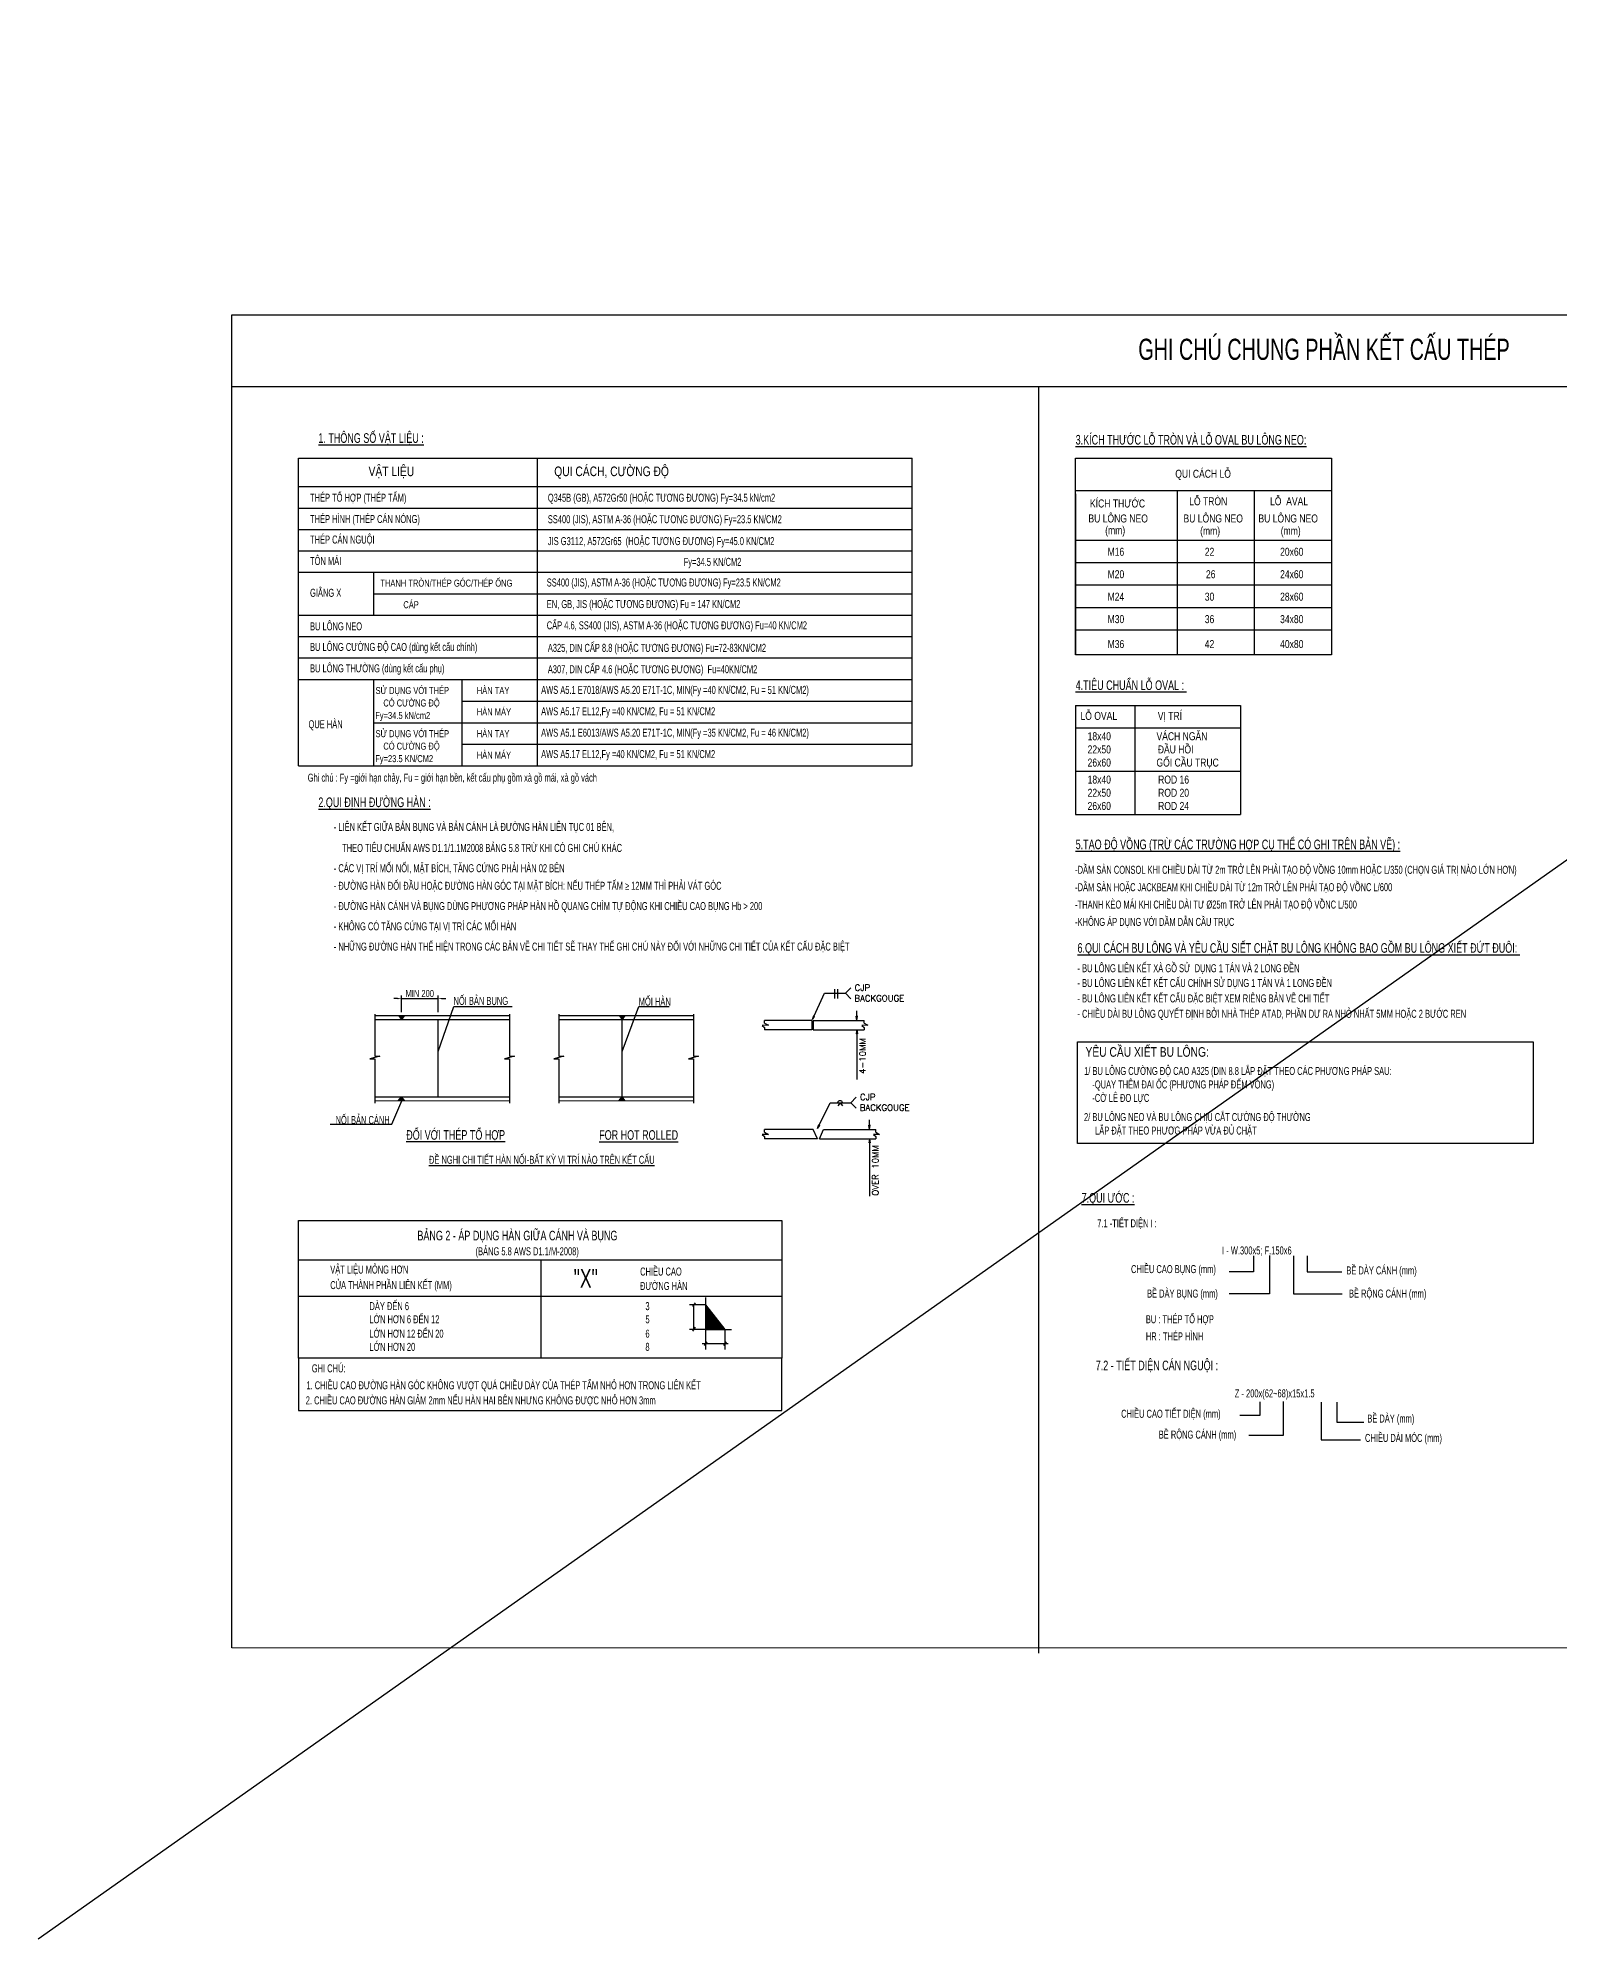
# Model space of a CAD drawing. Header units: millimetres. Extents: x -241424 to 696054, y -125618 to 93710.
# Drawn here: x 295126 to 342664, y -70002 to -10602 of the extents above; entities that cross this region are included whole.
import ezdxf
from ezdxf.enums import TextEntityAlignment as Align

# ---------------------------------------------------------------- set-up
doc = ezdxf.new("R2010")
doc.units = ezdxf.units.MM
doc.header["$LTSCALE"] = 7
doc.header["$PDMODE"] = 3
doc.layers.get('0').update_dxf_attribs({"linetype": 'CONTINUOUS'})
doc.layers.get('Defpoints').update_dxf_attribs({"color": 6, "linetype": 'CONTINUOUS'})
doc.layers.add('31 Drawing', color=7, linetype='CONTINUOUS', lineweight=0)
for name, color, linetype in [('CDC_02_DIM', 1, 'CONTINUOUS'), ('CDC_03_BORDER', 3, 'CONTINUOUS'), ('CDC_06_TEXT', 2, 'CONTINUOUS'), ('CDC_11_NOTE', 8, 'CONTINUOUS'), ('HATCH', 8, 'CONTINUOUS'), ('LINE', 7, 'CONTINUOUS'), ('S-25Text-VN', 2, 'CONTINUOUS')]:
    doc.layers.add(name, color=color, linetype=linetype)
doc.layers.add('KCS_Plotter', color=11, linetype='CONTINUOUS', plot=False)
doc.styles.add('ATAD-100', font='vn_vni.shx', dxfattribs={"width": 0.8, "height": 220})
doc.styles.get("Standard").update_dxf_attribs({"font": 'AUGJPSLM', "bigfont": 'AUGJPEXT'})
doc.styles.add('TEXT', font='TXT      ')
doc.styles.add('vn_vni.shx', font='vn_vni.shx', dxfattribs={"width": 0.7})
doc.styles.add('VNI', font='vn_vni.shx', dxfattribs={"width": 0.8})
doc.styles.add('VNISHX', font='vn_vni.shx', dxfattribs={"width": 0.7})
doc.linetypes.add('D-HAN-P', pattern='A,0.0001,[130,ltypeshp.shx,S=0.1,R=0,X=0,Y=-0.1],0.15', length=0.1501)
doc.dimstyles.new('K-1', dxfattribs={"dimtxt": 2.2, "dimasz": 1.2, "dimexe": 1, "dimexo": 1, "dimgap": 0.5, "dimtad": 1, "dimdec": 0, "dimzin": 0, "dimdsep": 46, "dimtxsty": 'VNI', "dimcen": 0.09, "dimdle": 1, "dimclrd": 251, "dimclre": 251, "dimclrt": 255, "dimadec": 0, "dimazin": 0, "dimtfac": 1, "dimtdec": 0, "dimtix": 1, "dimtmove": 2, "dimatfit": 3, "dimldrblk": 'OPEN30', "dimfxl": 7, "dimfxlon": 1, "dimtolj": 1, "dimtzin": 0, "dimarcsym": 0})
doc.dimstyles.get("Standard").update_dxf_attribs({"dimtxt": 0.18, "dimasz": 0.18, "dimexe": 0.18, "dimexo": 0.0625, "dimgap": 0.09, "dimtad": 0, "dimtih": 1, "dimtoh": 1, "dimdec": 4, "dimzin": 0, "dimdsep": 46, "dimtxsty": 'Standard', "dimcen": 0.09, "dimadec": 0, "dimazin": 0, "dimtfac": 1, "dimtdec": 4, "dimtofl": 0, "dimtmove": 0, "dimatfit": 3, "dimfxl": 1, "dimtolj": 1, "dimtzin": 0, "dimarcsym": 0})

# ---------------------------------------------------------------- blocks, each defined once
blk = doc.blocks.new('*D2')
at = {"layer": 'CDC_02_DIM', "color": 251, "lineweight": -2, "transparency": 16777216}
for p, q in [((306358, -40619), (306238, -40619)), ((306478, -41046), (306478, -40519)), ((306478, -40619), (307620, -40619)), ((307620, -41046), (307620, -40519)), ((307740, -40619), (307860, -40619))]:
    blk.add_line(p, q, dxfattribs=at)
at = {"layer": 'CDC_02_DIM', "color": 251, "transparency": 16777216}
for points in [[(306358, -40599), (306358, -40639), (306478, -40619)], [(307740, -40599), (307740, -40639), (307620, -40619)]]:
    blk.add_solid(points, dxfattribs=at)
at = {"layer": 'Defpoints', "color": 0, "transparency": 16777216}
for p in [(307620, -40619), (306478, -41146), (307620, -41146)]:
    blk.add_point(p, dxfattribs=at)
at = {"layer": 'CDC_02_DIM', "color": 255, "transparency": 16777216, "insert": (307049, -40459), "char_height": 220, "attachment_point": 5, "style": 'VNI'}
blk.add_mtext('\\A1;MIN 200', dxfattribs=at)
blk = doc.blocks.new('_Open30')
at = {"lineweight": -2}
for p, q in [((-1, 0.27), (0, 0)), ((0, 0), (-1, -0.27)), ((0, 0), (-1, 0))]:
    blk.add_line(p, q, dxfattribs=at)

msp = doc.modelspace()

# ---------------------------------------------------------------- hatches: boundary and pattern name
h = msp.add_hatch()
h.set_pattern_fill('ANSI31', color=256, scale=117.12963, style=0)
h.set_pattern_definition([(45, (160474.104, -111848.424), (-10.3528944, 10.3528944), [])])
h.paths.add_polyline_path([(315971.6, -50189.1), (315971.6, -50953.7), (316574.2, -50953.7)])
at = {"layer": 'S-25Text-VN', "linetype": 'ByBlock', "ltscale": 15}
for points in [[(306480.9, -41268.9), (306390.1, -41147.6), (306571.7, -41147.7)], [(313368.3, -41269.8), (313277.5, -41148.5), (313459.1, -41148.6)], [(306480.9, -43684.4), (306390.1, -43805.7), (306571.7, -43805.6)], [(313368.3, -43685.9), (313277.5, -43807.1), (313459.1, -43807.1)]]:
    msp.add_hatch(color=256, dxfattribs=at).paths.add_polyline_path(points)

# ---------------------------------------------------------------- linework, layer by layer
at = {"linetype": 'ByBlock', "ltscale": 15}
for p, q in [((301181.7, -60904.4), (301181.7, -19249.5)), ((301181.7, -19249.5), (365840.8, -19249.5)), ((301181.7, -21487.6), (365840.8, -21487.6)), ((326374.1, -21487.6), (326374.1, -61072.5))]:
    msp.add_line(p, q, dxfattribs=at)
for p, q in [((320007.6, -40323.1), (320007.6, -40610.5)), ((320094.3, -40323.1), (320094.3, -40610.5)), ((320344.8, -40453.4), (320514.1, -40282.9)), ((320344.8, -40453.4), (320514.1, -40623.9)), ((305653, -41269.5), (309853.5, -41269.5)), ((311400.6, -41269.5), (315601.2, -41269.5)), ((317937.3, -41453), (317745.5, -41454.7)), ((317745.5, -41454.7), (317820.4, -41517.3)), ((317820.6, -41384), (317820.6, -41297.5)), ((317820.6, -41384), (317937.3, -41453)), ((317820.6, -41517.4), (317820.6, -41590.4)), ((320722.6, -41168.5), (320679.6, -41168.5)), ((321047.9, -41453), (320856.1, -41454.7)), ((320856.1, -41454.7), (320931.1, -41517.3)), ((320931.2, -41384), (320931.2, -41297.5)), ((320931.2, -41384), (321047.9, -41453)), ((320931.2, -41517.4), (320931.2, -41590.4)), ((320722.6, -41719.4), (320679.6, -41719.4)), ((305646.8, -43684.7), (309853.5, -43684.3)), ((311394.4, -43684.7), (315601.2, -43684.3)), ((320183.7, -43871), (320109.4, -43970.3)), ((320183.7, -43871), (320258.4, -43971.2)), ((320512.4, -43871), (320681.7, -43700.5)), ((320512.4, -43871), (320681.7, -44041.5)), ((317937.3, -44859.7), (317745.5, -44861.4)), ((317745.5, -44861.4), (317820.4, -44923.9)), ((317820.6, -44790.6), (317820.6, -44704.1)), ((317820.6, -44790.6), (317937.3, -44859.7)), ((317820.6, -44924), (317820.6, -44997.1)), ((321116.7, -44575.2), (321073.7, -44575.2)), ((321410, -44859.7), (321218.3, -44861.4)), ((321218.3, -44861.4), (321293.2, -44923.9)), ((321293.3, -44790.6), (321293.3, -44704.1)), ((321293.3, -44790.6), (321410, -44859.7)), ((321293.3, -44924), (321293.3, -44997.1)), ((315971.6, -49956.1), (315971.6, -50953.7)), ((315971.6, -50189.1), (316574.2, -50953.7)), ((315971.6, -50953.7), (316781.3, -50953.7))]:
    msp.add_line(p, q)
at = {"color": 7, "linetype": 'Continuous'}
for p, q in [((319314.7, -41271.7), (319694.8, -40453.4)), ((319694.8, -40453.4), (320344.8, -40453.4)), ((319314.7, -41271.7), (319353.5, -41145.3)), ((319314.7, -41271.7), (319383.8, -41175.7)), ((319383.8, -41175.7), (319353.5, -41145.3)), ((320701.1, -41299.4), (320679.6, -41168.5)), ((320701.1, -41299.4), (320701.1, -40999.4)), ((320701.1, -41299.4), (320722.6, -41168.5)), ((320701.1, -41588.5), (320679.6, -41719.4)), ((320701.1, -41588.5), (320701.1, -43150.7)), ((320701.1, -41588.5), (320722.6, -41719.4)), ((319473.2, -44678.4), (319864.9, -43871)), ((319864.9, -43871), (320512.4, -43871)), ((321095.2, -44706.1), (321095.2, -44406)), ((319473.2, -44678.4), (319512, -44552)), ((319473.2, -44678.4), (319542.4, -44582.3)), ((319542.4, -44582.3), (319512, -44552)), ((321095.2, -44706.1), (321073.7, -44575.2)), ((321095.2, -44995.1), (321073.7, -45126)), ((321095.2, -44706.1), (321116.7, -44575.2)), ((321095.2, -44995.1), (321095.2, -46794)), ((321095.2, -44995.1), (321116.7, -45126))]:
    msp.add_line(p, q, dxfattribs=at)
at = {"linetype": 'ByBlock', "ltscale": 15}
for points in [[(305646.8, -41109.3), (305646.8, -42421.8), (305799.9, -42421.8), (305493.6, -42498.4), (305646.8, -42498.4), (305646.8, -43880.7)], [(309853.5, -41109.3), (309853.5, -42421.8), (310006.6, -42421.8), (309700.4, -42498.4), (309853.5, -42498.4), (309853.5, -43880.7)], [(311394.4, -41109.3), (311394.4, -42421.8), (311547.5, -42421.8), (311241.3, -42498.4), (311394.4, -42498.4), (311394.4, -43880.7)], [(315601.2, -41109.3), (315601.2, -42421.8), (315754.3, -42421.8), (315448.1, -42498.4), (315601.2, -42498.4), (315601.2, -43880.7)]]:
    msp.add_lwpolyline(points, dxfattribs=at)
msp.add_arc((320179.9, -43892.4), 80.9, 15.347705, 164.652295)
at = {"layer": '31 Drawing', "flags": 128}
msp.add_lwpolyline([(301181.7, -60904.4), (365840.8, -60904.4)], dxfattribs=at)
at = {"layer": 'CDC_03_BORDER', "color": 3}
for p, q in [((315971.6, -50189.1), (315473.8, -50189.1)), ((315655.6, -50120.9), (315566.4, -50240.4)), ((315608.4, -50948.9), (315608.4, -50184.3)), ((315971.6, -50953.7), (315473.8, -50953.7)), ((315655.6, -50885.5), (315566.4, -51005.1)), ((315971.6, -50953.7), (315971.6, -51580.2)), ((316574.2, -50953.7), (316574.2, -51580.2)), ((316682.7, -51402.1), (315875.4, -51402.7)), ((316018.9, -51339.3), (315929.7, -51458.9)), ((316621.7, -51338.8), (316532.5, -51458.4))]:
    msp.add_line(p, q, dxfattribs=at)
at = {"layer": 'CDC_11_NOTE', "ltscale": 0.13}
for p, q in [((303257.5, -23730.1), (322434.7, -23730.1)), ((303257.5, -23730.1), (322434.7, -23730.1)), ((303257.5, -33349), (303257.5, -23730.1)), ((310723.8, -33349), (310723.8, -23730.1)), ((322434.7, -33349), (322434.7, -23730.1)), ((335526.1, -23730.1), (335526.1, -29874.5)), ((303257.5, -24620.5), (322434.7, -24620.5)), ((327536.5, -24745.8), (335526.1, -24745.8)), ((327536.5, -24845.8), (327536.5, -29874.5)), ((330704.6, -24745.8), (330704.6, -29874.5)), ((333115.4, -24745.8), (333115.4, -29874.5)), ((303257.5, -25289.3), (322434.7, -25289.3)), ((303257.5, -25958.1), (322434.7, -25958.1)), ((303257.5, -26627), (322434.7, -26627)), ((327536.5, -26289), (335526.1, -26289)), ((303257.5, -27295.8), (322434.7, -27295.8)), ((305602.9, -27295.8), (305602.9, -28644.7)), ((327536.5, -26990.8), (335526.1, -26990.8)), ((327536.5, -27692.6), (335526.1, -27692.6)), ((305602.9, -27970.2), (322434.7, -27970.2)), ((327536.5, -28394.3), (335526.1, -28394.3)), ((303257.5, -28633.4), (322434.7, -28633.4)), ((327536.5, -29096.1), (335526.1, -29096.1)), ((303257.5, -29302.2), (322434.7, -29302.2)), ((303257.5, -29971), (322434.7, -29971)), ((303257.5, -30651.1), (322434.7, -30651.1)), ((303257.5, -30651.1), (322434.7, -30651.1)), ((305602.9, -30651.1), (305602.9, -33349)), ((308370.7, -33349), (308370.7, -30651.1)), ((308370.7, -31320), (322434.7, -31320)), ((327536.5, -31458.3), (332688.4, -31458.3)), ((327536.5, -31458.3), (327536.5, -34869.1)), ((329382.5, -31458.3), (329382.5, -34869.1)), ((332688.4, -31458.3), (332688.4, -34869.1)), ((305602.9, -32000.1), (322434.7, -32000.1)), ((308370.7, -32668.9), (322434.7, -32668.9)), ((327536.5, -32160.1), (332688.4, -32160.1)), ((303257.5, -33349), (322434.7, -33349)), ((327536.5, -33514.6), (332688.4, -33514.6)), ((327536.5, -34869.1), (332688.4, -34869.1)), ((303257.7, -48783.3), (318362, -48783.3)), ((310831.7, -48783.3), (310831.7, -51852.4)), ((303257.7, -49911.4), (318362, -49911.4)), ((303257.7, -51852.4), (303257.7, -53483.9)), ((318362, -53483.9), (318362, -51852.4)), ((303257.7, -53483.9), (318362, -53483.9))]:
    msp.add_line(p, q, dxfattribs=at)
for points in [[(335526.1, -29874.5), (327536.5, -29874.5), (327536.5, -23730.1), (335526.1, -23730.1)], [(304251.6, -44538.9), (306174.9, -44538.9), (306491.5, -43807.7)]]:
    msp.add_lwpolyline(points, dxfattribs=at)
for points in [[(327593.4, -41966.7), (341822.7, -41966.7), (341822.7, -45145.8), (327593.4, -45145.8)], [(303257.5, -47555.6), (318362, -47555.6), (318362, -51852.4), (303257.7, -51852.4)]]:
    msp.add_lwpolyline(points, close=True, dxfattribs=at)
at = {"layer": 'HATCH'}
for points in [[(333588.8, -48649.5), (333588.8, -49842), (332328.4, -49842)], [(333093.9, -48651.8), (333093.9, -49158.6), (332328.4, -49158.6)], [(334340.7, -48655.8), (334340.7, -49842), (335859.4, -49842)], [(334765.1, -48651.8), (334765.1, -49158.6), (335852.2, -49158.6)], [(333292.4, -53213.1), (333292.4, -53640.6), (332665.5, -53640.6)], [(334020.8, -53211.6), (334020.8, -54268.8), (332950.5, -54268.8)], [(335208.1, -53225), (335208.1, -54402), (336429.2, -54402)], [(335696.2, -53225.5), (335696.2, -53851.5), (336535.9, -53851.5)]]:
    msp.add_lwpolyline(points, dxfattribs=at)
at = {"layer": 'KCS_Plotter'}
msp.add_line((295126, -70002.5), (379226, -10602.5), dxfattribs=at)
at = {"layer": 'LINE', "linetype": 'Continuous'}
for p, q in [((305646.8, -41147.6), (309853.5, -41147.6)), ((311394.4, -41147.6), (315601.2, -41147.6)), ((319294, -41297.5), (317820.6, -41297.5)), ((319294, -41297.5), (319294, -41590.4)), ((319339.8, -41297.5), (320931.2, -41297.5)), ((319339.8, -41297.5), (319339.8, -41590.4)), ((319294, -41590.4), (317820.6, -41590.4)), ((319339.8, -41590.4), (320931.2, -41590.4)), ((305646.8, -43808.1), (309853.5, -43806)), ((311394.4, -43808.1), (315601.2, -43806)), ((319341.7, -44704.1), (317820.6, -44704.1)), ((319471.3, -44997.1), (317820.6, -44997.1)), ((319471.3, -44997.1), (319341.7, -44704.1)), ((319531.9, -44997.1), (319661.5, -44704.1)), ((319531.9, -44997.1), (321293.3, -44997.1)), ((319661.5, -44704.1), (321293.3, -44704.1))]:
    msp.add_line(p, q, dxfattribs=at)
at = {"layer": 'S-25Text-VN', "linetype": 'ByBlock', "ltscale": 15}
for points in [[(306390.1, -41147.6), (306480.7, -41268.6)], [(306571.8, -41147.6), (306481.1, -41268.6)], [(313277.5, -41148.5), (313368.1, -41269.5)], [(313459.2, -41148.5), (313368.5, -41269.5)], [(306390.1, -43805.7), (306480.7, -43684.7)], [(306571.8, -43805.7), (306481.1, -43684.7)], [(313277.5, -43807.1), (313368.1, -43686.1)], [(313459.2, -43807.1), (313368.5, -43686.1)]]:
    msp.add_lwpolyline(points, dxfattribs=at)
at = {"layer": 'S-25Text-VN', "linetype": 'D-HAN-P', "ltscale": 1000}
for points in [[(307620.5, -43682.5), (307620.5, -41267.6)], [(313368.1, -43686.1), (313368.1, -41271.2)]]:
    msp.add_lwpolyline(points, dxfattribs=at)

# ---------------------------------------------------------------- texts
at = {"layer": 'CDC_06_TEXT'}
for s, height, style, width, p in [('GHI CHUÙ CHUNG PHAÀN KEÁT CAÁU THEÙP', 660, 'VNISHX', 0.7, (329492.8, -20659)), ('%%U1. THOÂNG SOÁ VAÄT LIEÄU :', 300, 'VNISHX', 0.7, (303882.2, -23252.1)), ('%%U3.KÍCH THÖÔÙC LOÃ TROØN VAØ LOÃ OVAL BU LOÂNG NEO:', 300, 'VNISHX', 0.7, (327536.5, -23306.1)), ('QUI CAÙCH LOÃ', 250, 'vn_vni.shx', 0.8, (330647.8, -24343.5)), ('THEÙP TOÅ HÔÏP (THEÙP TAÁM)', 250, 'VNISHX', 0.7, (303622, -25091.7)), ('Q345B (GB), A572Gr50 (HOAËC TÖÔNG ÑÖÔNG) Fy=34.5 kN/cm2', 250, 'VNISHX', 0.7, (311049.5, -25091.7)), ('LOÃ TROØN', 250, 'vn_vni.shx', 0.8, (331082.8, -25203.1)), ('LOÃ  AVAL', 250, 'vn_vni.shx', 0.8, (333607.3, -25203.1)), ('THEÙP HÌNH (THEÙP CAÙN NOÙNG)', 250, 'VNISHX', 0.7, (303622, -25757.6)), ('SS400 (JIS), ASTM A-36 (HOAËC TÖÔNG ÑÖÔNG) Fy=23.5 KN/CM2', 250, 'VNISHX', 0.7, (311049.5, -25763.3)), ('BU LOÂNG NEO', 250, 'vn_vni.shx', 0.8, (327935.2, -25739.9)), ('KÍCH THÖÔÙC ', 250, 'vn_vni.shx', 0.8, (327984.2, -25271.4)), ('BU LOÂNG NEO', 250, 'vn_vni.shx', 0.8, (330903.7, -25739.9)), ('BU LOÂNG NEO', 250, 'vn_vni.shx', 0.8, (333245.4, -25739.9)), ('THEÙP CAÙN NGUOÄI', 250, 'VNISHX', 0.7, (303622, -26399.5)), ('JIS G3112, A572Gr65  (HOAËC TÖÔNG ÑÖÔNG) Fy=45.0 KN/CM2', 250, 'VNISHX', 0.7, (311049.5, -26447.5)), ('(mm)', 250, 'vn_vni.shx', 0.8, (328458.9, -26108)), ('(mm)', 250, 'vn_vni.shx', 0.8, (331424.5, -26126)), ('(mm)', 250, 'vn_vni.shx', 0.8, (333941.9, -26126)), ('M16', 250, 'vn_vni.shx', 0.8, (328533.6, -26780.6)), ('22', 250, 'vn_vni.shx', 0.8, (331569.7, -26780.6)), ('20x60', 250, 'vn_vni.shx', 0.8, (333921.8, -26780.6)), ('TOÂN MAÙI', 250, 'VNISHX', 0.7, (303622, -27068.1)), ('Fy=34.5 KN/CM2', 250, 'VNISHX', 0.7, (315293.5, -27095.8)), ('M20', 250, 'vn_vni.shx', 0.8, (328533.6, -27482.4)), ('26', 250, 'vn_vni.shx', 0.8, (331606.1, -27482.4)), ('24x60', 250, 'vn_vni.shx', 0.8, (333921.8, -27482.4)), ('GIAÈNG X', 250, 'VNISHX', 0.7, (303622, -28062.8)), ('SS400 (JIS), ASTM A-36 (HOAËC TÖÔNG ÑÖÔNG) Fy=23.5 KN/CM2', 250, 'VNISHX', 0.7, (311015.8, -27741)), ('EN, GB, JIS (HOAËC TÖÔNG ÑÖÔNG) Fu = 147 KN/CM2', 250, 'VNISHX', 0.7, (311015.8, -28415.4)), ('M24', 250, 'vn_vni.shx', 0.8, (328533.6, -28184.2)), ('30', 250, 'vn_vni.shx', 0.8, (331569.7, -28184.2)), ('28x60', 250, 'vn_vni.shx', 0.8, (333921.8, -28184.2)), ('BU LOÂNG NEO', 250, 'VNISHX', 0.7, (303622, -29110.1)), ('CAÁP 4.6, SS400 (JIS), ASTM A-36 (HOAËC TÖÔNG ÑÖÔNG) Fu=40 KN/CM2', 250, 'VNISHX', 0.7, (311015.8, -29078.6)), ('M30', 250, 'vn_vni.shx', 0.8, (328533.6, -28885.9)), ('36', 250, 'vn_vni.shx', 0.8, (331569.7, -28885.9)), ('34x80', 250, 'vn_vni.shx', 0.8, (333921.8, -28885.9)), ('BU LOÂNG CÖÔØNG ÑOÄ CAO (duøng keát caáu chính)', 250, 'VNISHX', 0.7, (303622, -29754.7)), ('A325, DIN CAÁP 8.8 (HOAËC TÖÔNG ÑÖÔNG) Fu=72-83KN/CM2', 250, 'VNISHX', 0.7, (311049.5, -29782.6)), ('M36', 250, 'vn_vni.shx', 0.8, (328533.6, -29664.4)), ('42', 250, 'vn_vni.shx', 0.8, (331569.7, -29664.4)), ('40x80', 250, 'vn_vni.shx', 0.8, (333921.8, -29664.4)), ('BU LOÂNG THÖÔØNG (duøng keát caáu phuï)', 250, 'VNISHX', 0.7, (303622, -30423.5)), ('A307, DIN CAÁP 4.6 (HOAËC TÖÔNG ÑÖÔNG)  Fu=40KN/CM2', 250, 'VNISHX', 0.7, (311049.5, -30451.4)), ('AWS A5.1 E7018/AWS A5.20 E71T-1C, MIN(Fy =40 KN/CM2, Fu = 51 KN/CM2)', 250, 'VNISHX', 0.7, (310841, -31096.4)), ('%%U4.TIEÂU CHUAÅN LOÃ OVAL : ', 300, 'VNISHX', 0.7, (327536.5, -30974.9)), ('QUE HAØN', 250, 'VNISHX', 0.7, (303574.6, -32169.8)), ('AWS A5.17 EL12,Fy =40 KN/CM2, Fu = 51 KN/CM2', 250, 'VNISHX', 0.7, (310841, -31765.2)), ('LOÃ OVAL', 250, 'vn_vni.shx', 0.8, (327687, -31908.3)), ('VÒ TRÍ', 250, 'vn_vni.shx', 0.8, (330102.1, -31908.3)), ('AWS A5.1 E6013/AWS A5.20 E71T-1C, MIN(Fy =35 KN/CM2, Fu = 46 KN/CM2)', 250, 'VNISHX', 0.7, (310841, -32434)), ('18x40', 250, 'vn_vni.shx', 0.8, (327909.5, -32544.8)), ('VAÙCH NGAÊN', 250, 'vn_vni.shx', 0.8, (330060.9, -32544.8)), ('ÑAÀU HOÀI', 250, 'vn_vni.shx', 0.8, (330102.1, -32956.5)), ('AWS A5.17 EL12,Fy =40 KN/CM2, Fu = 51 KN/CM2', 250, 'VNISHX', 0.7, (310841, -33102.8)), ('22x50', 250, 'vn_vni.shx', 0.8, (327909.5, -32956.5)), ('26x60', 250, 'vn_vni.shx', 0.8, (327909.5, -33368.2)), ('GOÁI CAÀU TRUÏC', 250, 'vn_vni.shx', 0.8, (330060.6, -33368.2)), ('Ghi chuù : Fy =giôùi haïn chaûy, Fu = giôùi haïn beàn, keát caáu phuï goàm xaø goà maùi, xaø goà vaùch', 250, 'VNISHX', 0.7, (303549.4, -33838.8)), ('18x40', 250, 'vn_vni.shx', 0.8, (327909.5, -33899.4)), ('ROD 16', 250, 'vn_vni.shx', 0.8, (330112.3, -33899.4)), ('%%U2.QUI ÑÒNH ÑÖÔØNG HAØN :', 300, 'VNISHX', 0.7, (303882.2, -34633.8)), ('22x50', 250, 'vn_vni.shx', 0.8, (327909.5, -34311)), ('ROD 20', 250, 'vn_vni.shx', 0.8, (330112.3, -34311)), ('26x60', 250, 'vn_vni.shx', 0.8, (327909.5, -34722.7)), ('ROD 24', 250, 'vn_vni.shx', 0.8, (330112.3, -34722.7)), ('%%U5.TAÏO ÑOÄ VOÀNG (TRÖØ CAÙC TRÖÔØNG HÔÏP CUÏ THEÅ COÙ GHI TREÂN BAÛN VEÕ) :', 300, 'VNISHX', 0.7, (327536.5, -35949.1)), ('%%U6.QUI CAÙCH BU LOÂNG VAØ YEÂU CAÀU SIEÁT CHAËT BU LOÂNG KHOÂNG BAO GOÀM BU LOÂNG XIEÁT ÑÖÙT ÑUOÂI: ', 300, 'VNISHX', 0.7, (327593.4, -39185.5)), ('- BU LOÂNG LIEÂN KEÁT XAØ GOÀ SÖÛ  DUÏNG 1 TAÙN VAØ 2 LONG ÑEÀN', 250, 'VNISHX', 0.7, (327593.4, -39793.8)), ('- BU LOÂNG LIEÂN KEÁT KEÁT CAÁU CHÍNH SÖÛ DUÏNG 1 TAÙN VAØ 1 LONG ÑEÀN', 250, 'VNISHX', 0.7, (327593.4, -40255.6)), ('- BU LOÂNG LIEÂN KEÁT KEÁT CAÁU ÑAËC BIEÄT XEM RIEÂNG BAÛN VEÕ CHI TIEÁT', 250, 'VNISHX', 0.7, (327593.4, -40736.7)), ('- CHIEÀU DAØI BU LOÂNG QUYEÁT ÑÒNH BÔÛI NHAØ THEÙP ATAD, PHAÀN DÖ RA NHOÛ NHAÁT 5MM HOAËC 2 BÖÔÙC REN ', 250, 'VNISHX', 0.7, (327593.4, -41217.9)), ('1/ BU LOÂNG CÖÔØNG ÑOÄ CAO A325 (DIN 8.8 LAÉP ÑAËT THEO CAÙC PHÖÔNG PHAÙP SAU:', 250, 'VNISHX', 0.7, (327800.8, -43004.8)), ('-QUAY THEÂM ÑAI OÁC (PHÖÔNG PHAÙP ÑEÁM VOØNG)', 250, 'VNISHX', 0.7, (328057.3, -43425.9)), ('-CÔØ LEÂ ÑO LÖÏC', 250, 'VNISHX', 0.7, (328057.3, -43847)), ('2/ BU LOÂNG NEO VAØ BU LOÂNG CHÒU CAÉT CÖÔØNG ÑOÄ THÖÔØNG', 250, 'VNISHX', 0.7, (327797.3, -44444.3)), ('LAÉP ÑAËT THEO PHÖÔG PHAÙP VÖØA ÑUÛ CHAËT', 250, 'VNISHX', 0.7, (328143.4, -44865.4)), ('%%U7.QUI ÖÔÙC :', 300, 'VNISHX', 0.7, (327722.8, -46994.4)), ('BAÛNG 2 - AÙP DUÏNG HAØN GIÖÕA CAÙNH VAØ BUÏNG', 300, 'VNISHX', 0.7, (306975.7, -48172.6)), ('CHIEÀU CAO BUÏNG (mm)', 250, 'VNISHX', 0.7, (329265.3, -49195.4)), ('BEÀ DAØY CAÙNH (mm)', 250, 'VNISHX', 0.7, (335992, -49237.2)), ('BEÀ DAØY BUÏNG (mm)', 250, 'VNISHX', 0.7, (329766.8, -49960.5)), ('BEÀ ROÄNG CAÙNH (mm)', 250, 'VNISHX', 0.7, (336073.1, -49960.5)), ('BU : THEÙP TOÅ HÔÏP', 250, 'VNISHX', 0.7, (329729.1, -50762.5)), ('HR : THEÙP HÌNH', 250, 'VNISHX', 0.7, (329729.1, -51296.3)), ('7.2 - TIEÁT DIEÄN CAÙN NGUOÄI :', 300, 'VNISHX', 0.7, (328163.7, -52230.2)), ('Z - 200x(62~68)x15x1.5', 250, 'VNISHX', 0.7, (332507.1, -53079.1)), ('CHIEÀU CAO TIEÁT DIEÄN (mm)', 250, 'VNISHX', 0.7, (328957, -53715.6)), ('BEÀ ROÄNG CAÙNH (mm)', 250, 'VNISHX', 0.7, (330133.1, -54367.3)), ('BEÀ DAØY (mm)', 250, 'VNISHX', 0.7, (336645.4, -53865.5)), ('CHIEÀU DAØI MOÙC (mm)', 250, 'VNISHX', 0.7, (336574.2, -54471.1))]:
    msp.add_text(s, height=height, dxfattribs=dict(at, style=style, width=width)).set_placement(p)
at = {"layer": 'CDC_06_TEXT', "linetype": 'ByBlock', "style": 'ATAD-100', "width": 0.8}
for s, p in [('VAÄT LIEÄU', (306163.5, -24292.5)), ('QUI CAÙCH, CÖÔØNG ÑOÄ', (313040.5, -24292.5))]:
    msp.add_text(s, height=300, dxfattribs=at).set_placement(p, align=Align.CENTER)
at = {"layer": 'CDC_06_TEXT', "linetype": 'ByBlock'}
for s, height, style, width, p in [('THANH TROØN/THEÙP GOÙC/THEÙP OÁNG', 220, 'VNISHX', 0.7, (305817.7, -27745.5)), ('CAÙP', 220, 'VNISHX', 0.7, (306536.2, -28420)), ('SÖÛ DUÏNG VÔÙI THEÙP', 220, 'VNISHX', 0.7, (305667.9, -31100.9)), ('HAØN TAY', 220, 'VNISHX', 0.7, (308830.5, -31100.9)), ('COÙ CÖÔØNG ÑOÄ', 220, 'VNISHX', 0.7, (305911.9, -31490.9)), ('Fy=34.5 kN/cm2', 220, 'VNISHX', 0.7, (305658.4, -31880.9)), ('HAØN MAÙY', 220, 'VNISHX', 0.7, (308830.5, -31769.7)), ('SÖÛ DUÏNG VÔÙI THEÙP', 220, 'VNISHX', 0.7, (305667.9, -32449.8)), ('COÙ CÖÔØNG ÑOÄ', 220, 'VNISHX', 0.7, (305911.9, -32839.8)), ('HAØN TAY', 220, 'VNISHX', 0.7, (308830.5, -32449.8)), ('Fy=23.5 KN/CM2', 220, 'VNISHX', 0.7, (305658.4, -33229.8)), ('HAØN MAÙY', 220, 'VNISHX', 0.7, (308830.5, -33118.6)), ('-DAÀM SAØN CONSOL KHI CHIEÀU DAØI TÖØ 2m TRÔÛ LEÂN PHAÛI TAÏO ÑOÄ VOÀNG 10mm HOAËC L/350 (CHOÏN GIAÙ TRÒ NAØO LÔÙN HÔN) ', 249.992, 'vn_vni.shx', 0.7, (327519.9, -36718.4)), ('-DAÀM SAØN HOAËC JACKBEAM KHI CHIEÀU DAØI TÖØ 12m TRÔÛ LEÂN PHAÛI TAÏO ÑOÄ VOÀNC L/600', 249.992, 'vn_vni.shx', 0.7, (327519.9, -37261.4)), ('-THANH KEØO MAÙI KHI CHIEÀU DAØI TÖ Ø25m TRÔÛ LEÂN PHAÛI TAÏO ÑOÄ VOÀNC L/500', 249.992, 'vn_vni.shx', 0.7, (327519.9, -37804.4)), ('-KHOÂNG AÙP DUÏNG VÔÙI DAÀM DAÃN CAÀU TRUÏC', 249.992, 'vn_vni.shx', 0.7, (327519.9, -38347.3)), ('YEÂU CAÀU XIEÁT BU LOÂNG:', 300, 'ATAD-100', 0.8, (327843.4, -42435.2)), ('%%UÑOÁI VÔÙI THEÙP TOÅ HÔÏP', 300, 'VNISHX', 0.7, (306626.5, -45028.1)), ('%%UFOR HOT ROLLED', 300, 'VNISHX', 0.7, (312653.3, -45029.7))]:
    msp.add_text(s, height=height, dxfattribs=dict(at, style=style, width=width)).set_placement(p)
at = {"layer": 'CDC_06_TEXT', "style": 'VNISHX', "width": 0.7}
for s, p in [('- LIEÂN KEÁT GIÖÕA BAÛN BUÏNG VAØ BAÛN CAÙNH LAØ ÑÖÔØNG HAØN LIEÂN TUÏC 01 BEÂN, ', (304364.3, -35129.8)), ('THEO TIEÂU CHUAÅN AWS D1.1/1.1M2008 BAÛNG 5.8 TRÖØ KHI COÙ GHI CHUÙ KHAÙC', (304625, -35785.2)), ('- CAÙC VÒ TRÍ MOÁI NOÁI, MAËT BÍCH, TAÊNG CÖÙNG PHAÛI HAØN 02 BEÂN', (304364.3, -36418.5))]:
    msp.add_text(s, height=250, dxfattribs=at).set_placement(p, align=Align.TOP_LEFT)
at = {"layer": 'CDC_06_TEXT', "linetype": 'Continuous', "style": 'TEXT'}
for s, p in [('CJP', (320631.6, -40372.4)), ('BACKGOUGE', (320626.6, -40704.4)), ('CJP', (320799.2, -43790)), ('BACKGOUGE', (320794.2, -44122.1))]:
    msp.add_text(s, height=195.31, dxfattribs=at).set_placement(p)
at = {"layer": 'CDC_06_TEXT', "linetype": 'Continuous', "style": 'VNISHX', "width": 0.7}
for s, height, p in [('NOÁI BAÛN BUÏNG', 250.057, (308103.6, -40814.7)), ('MOÁI HAØN', 250.06, (313888.8, -40836)), ('%%UÑEÀ NGHÒ CHI TIEÁT HAØN NOÁI-BAÁT KYØ VÒ TRÍ NAØO TREÂN KEÁT CAÁU', 250.057, (307337.2, -45779.9)), ('(BAÛNG 5.8 AWS D1.1/M-2008)', 250.057, (308791.7, -48638.9)), ('VAÄT LIEÄU MOÛNG HÔN ', 250.057, (304253.6, -49208.5)), ('"X"', 584.55, (311856.9, -49652.5)), ('CHIEÀU CAO', 250.06, (313932.1, -49272)), ('CUÛA THAØNH PHAÀN LIEÂN KEÁT (MM)', 250.057, (304253.6, -49695)), ('ÑÖÔØNG HAØN', 250.057, (313932.1, -49722.4)), ('DAØY ÑEÁN 6', 250.057, (305478.1, -50352.6)), ('LÔÙN HÔN 6 ÑEÁN 12', 250.057, (305478.1, -50764.3)), ('3', 250.1, (314097.2, -50352.6)), ('LÔÙN HÔN 12 ÑEÁN 20', 250.057, (305478.1, -51213.4)), ('5', 250.1, (314097.2, -50764.3)), ('6', 250.1, (314097.2, -51213.4)), ('LÔÙN HÔN 20', 250.057, (305478.1, -51625.1)), ('8', 250.1, (314097.2, -51625.1)), ('GHI CHUÙ:', 250.06, (303677.5, -52296.9)), ('1. CHIEÀU CAO ÑÖÔØNG HAØN GOÙC KHOÂNG VÖÔÏT QUAÙ CHIEÀU DAØY CUÛA THEÙP TAÁM NHOÛ HÔN TRONG LIEÂN KEÁT ', 250.0567, (303509, -52825.9)), ('2. CHIEÀU CAO ÑÖÔØNG HAØN GIAÛM 2mm NEÁU HAØN HAI BEÂN NHÖNG KHOÂNG ÑÖÔÏC NHOÛ HÔN 3mm', 250.057, (303488.5, -53297.5))]:
    msp.add_text(s, height=height, dxfattribs=at).set_placement(p)
at = {"layer": 'CDC_06_TEXT', "linetype": 'Continuous', "style": 'TEXT'}
for s, p in [('4-10MM', (320977, -42974.6)), ('OVER 10MM', (321378.8, -46778.3))]:
    msp.add_text(s, height=195.31, rotation=90, dxfattribs=at).set_placement(p)
at = {"layer": 'CDC_06_TEXT', "linetype": 'ByBlock', "ltscale": 15, "char_height": 250, "attachment_point": 1}
for s, insert, width, style in [('- ÑÖÔØNG HAØN ÑOÁI ÑAÀU HOAËC ÑÖÔØNG HAØN GOÙC TAÏI MAËT BÍCH: NEÁU THEÙP TAÁM {\\fSymbol|b0|i0|c2|p18;\\H0.9583x;\\C0;³} 12MM THÌ PHAÛI VAÙT GOÙC', (304364.3, -36968.2), 38493.578, 'VNISHX'), ('- ÑÖÔØNG HAØN CAÙNH VAØ BUÏNG DUØNG PHÖÔNG PHAÙP HAØN HOÀ QUANG CHÌM TÖÏ ÑOÄNG KHI CHIEÀU CAO BUÏNG Hb > 200', (304364.3, -37601.5), 38493.578, 'VNISHX'), ('- KHOÂNG COÙ TAÊNG CÖÙNG TAÏI VÒ TRÍ CAÙC MOÁI HAØN', (304364.3, -38234.8), 38493.578, 'VNISHX'), ('- NHÖÕNG ÑÖÔØNG HAØN THEÅ HIEÄN TRONG CAÙC BAÛN VEÕ CHI TIEÁT SEÕ THAY THEÁ GHI CHUÙ NAØY ÑOÁI VÔÙI NHÖÕNG CHI TIEÁT CUÛA KEÁT CAÁU ÑAËC BIEÄT', (304364.3, -38868.1), 38493.578, 'vn_vni.shx'), ('{\\fSymbol|b0|i0|c2|p18;\\H0.9583x;\\C0;I} - W.300x5; F.150x6', (332111.1, -48362.4), 3138.673, 'VNISHX')]:
    msp.add_mtext(s, dxfattribs=dict(at, insert=insert, width=width, style=style))
at = {"layer": 'CDC_06_TEXT', "linetype": 'Continuous', "insert": (306110.9, -44540.2), "char_height": 250.057, "width": 2153.727, "attachment_point": 9, "style": 'VNISHX'}
msp.add_mtext('\\A1;NOÁI BAÛN CAÙNH', dxfattribs=at)
at = {"layer": 'CDC_06_TEXT', "insert": (328210.1, -47514.5), "char_height": 250, "width": 3266.463, "attachment_point": 1, "style": 'VNISHX'}
msp.add_mtext('7.1 -TIEÁT DIEÄN {\\fSymbol|b0|i0|c2|p18;\\H0.9583x;\\C0;I }:', dxfattribs=at)

# ---------------------------------------------------------------- dimensions: what is measured, and where the dimension line sits
at = {"layer": 'CDC_02_DIM'}
dim = msp.add_linear_dim(base=(307619.5, -40619.3), p1=(306477.9, -41145.6), p2=(307619.5, -41145.6), text='MIN 200', dimstyle='K-1', override={"dimscale": 100}, dxfattribs=at)
dim.commit()
dim.dimension.update_dxf_attribs({"geometry": '*D2', "text_midpoint": (307048.7, -40459.3)})

# ---------------------------------------------------------------- leaders
at = {"layer": 'CDC_11_NOTE', "ltscale": 0.13}
for points in [[(307620.5, -42267.8), (308108.4, -40869.7), (309930.4, -40869.6)], [(313368.1, -42267.8), (313893.7, -40869.7), (314837.6, -40869.6)]]:
    msp.add_leader(points, dimstyle='Standard', override={"dimgap": 0.09, "dimtad": 0}, dxfattribs=at)

doc.saveas('drawing.dxf')
